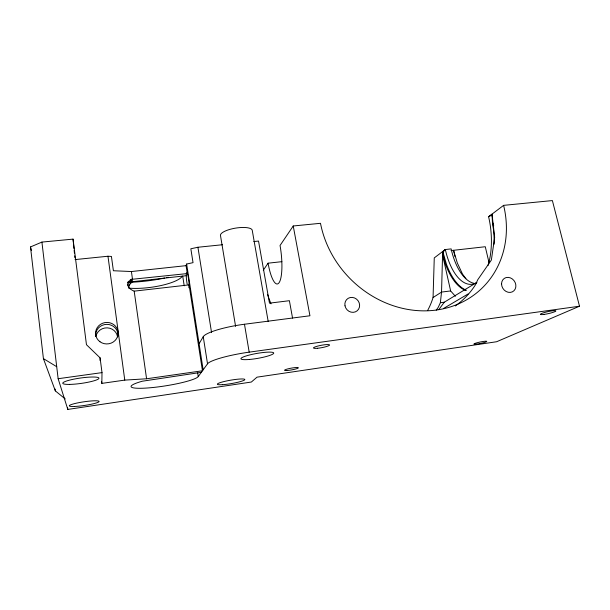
<?xml version="1.0" encoding="UTF-8"?>
<svg xmlns="http://www.w3.org/2000/svg" width="610" height="610" viewBox="0 0 610 610"><rect width="100%" height="100%" fill="white"/><g stroke="black" fill="none" stroke-linecap="round" stroke-linejoin="round"><path stroke-width="0.91" d="M100.078 360.579L100.086 357.849L86.46 344.703L73.04 239.12L41.915 242.086L30.5 246.936L43.417 358.619L55.342 390.903L65.262 398.955M188.825 287.767A7.77 1.067 83.2 0 0 189.07 285.747L189.054 284.13A7.77 1.067 83.2 0 0 187.407 273.562L132.5 279.25L129.114 281.263L127.917 283.055L127.696 285.015C128.458 288.118 131.356 290.07 134.185 291.145L189.062 284.885L202.459 370.781L146.575 378.779L124.775 380.106L101.832 383.385L102.007 372.618L100.086 357.849M475.937 283.597A50.691 24.301 85 0 1 451.125 248.888L445.33 249.543L442.662 251.526L441.541 292.083L440.367 302.712L438.331 307.127A85.552 77.668 46 0 1 436.257 310.162M427.625 310.513A82.106 75.038 46.1 0 0 433.062 297.535L434.267 257.893L442.662 251.526M128.847 286.929L129.526 284.809L132.134 281.698L132.088 278.907M187.056 272.83L187.247 273.219L186.065 265.655L186.629 264.031L193.034 262.658L190.838 248.781L197.922 247.248L222.543 244.732M199.081 343.735L203.244 336.674A35.807 6.542 -9.6 0 1 244.48 324.245L309.941 315.767L293.235 225.982L320.494 223.306A99.674 87.992 45.8 0 0 433.031 310.429A99.674 87.992 45.8 0 0 503.616 205.356L552.385 200.576L579.5 306.22L496.624 341.737L257.023 377.163L251.335 382.043L67.802 409.424L58.141 378.719L41.915 242.086M442.814 251.503L444.637 258.038L443.577 259.41L450.637 290.932L455.38 296.277M263.291 270.253L268.072 263.185L281.889 261.667M293.235 225.982L280.043 245.487A29.6 7.183 83.8 0 1 279.144 282.613A29.6 7.183 83.8 0 1 268.072 263.185M201.323 372.344L142.275 381.219A34.122 4.667 -9 0 0 149.267 387.846A34.122 4.667 -9 0 0 198.242 376.583L207.522 363.819A36.059 5.406 -9.7 0 1 249.185 352.153L579.5 306.22M438.803 309.621L444.293 302.202L476.379 282.674M443.577 259.41L442.883 251.983L445.33 249.543A50.805 23.988 84.9 0 0 476.898 282.537M442.829 251.823L445.33 249.543M488.015 265.548A50.805 23.988 84.9 0 0 488.587 216.702L503.616 205.356M494.146 244.206A57.782 27.236 84.9 0 0 493.566 230.016L492.476 223.504L493.04 223.092L492.026 214.148M433.062 297.535L441.541 292.083L450.637 290.932M492.034 214.529L488.587 216.702L492.064 214.735L492.636 218.197M443.866 308.294L468.061 293.982M58.141 378.719L102.007 372.618M440.367 302.712L444.293 302.202M127.414 282.27L186.286 275.69L186.279 274.973A7.77 1.067 83.2 0 1 186.507 272.914M130.616 279.464L132.5 279.25L131.409 271.534L113.391 270.741L111.432 256.444L107.962 256.238L75.06 259.593M451.019 250.58L485.278 246.73L488.968 262.369M131.409 271.534L186.065 265.655M130.182 279.914L132.05 279.715M128.298 281.385L132.08 280.974M128.176 283.04L130.998 282.735M127.642 285.015L129.526 284.809M253.798 241.545L258.533 241.064L269.475 303.155L289.392 300.7L292.548 318.092M43.417 358.619L56.715 366.702M465.918 278.717L462.433 273.943L457.325 263.002L453.55 250.298L455.014 256.734M444.637 258.038L446.459 264.275A57.759 27.29 84.9 0 0 466.116 290.124M30.5 246.936L31.453 250.573M493.696 225.837L493.04 223.092L494.657 237.404L491.363 260.051L477.729 279.776L475.556 284.618A95.03 84.668 45.9 0 1 455.312 305.961M268.202 321.508L252.212 230.145A16.112 4.849 -9.3 0 0 234.743 228.262A16.112 4.849 -9.3 0 0 220.538 235.841L235.605 326.449M244.48 324.245L249.185 352.153M442.883 251.983L444.011 259.09L445.552 264.382A57.782 27.236 84.9 0 0 466.07 290.573M197.922 247.248L211.548 332.496M203.244 336.674L207.522 363.819M186.629 264.031L203.153 369.828M182.756 276.452L184.205 285.808M197.663 372.84L198.242 376.583M134.185 291.145L146.575 378.779M107.962 256.238L124.775 380.106M101.596 381.563L101.832 383.385M67.58 407.564L67.802 409.424M55.121 389.02L55.342 390.903M73.04 239.12L73.962 248.422M74.145 250.291L74.42 253.081M74.694 255.872L74.877 257.733M492.064 214.735L492.476 223.504M186.286 275.69L186.294 276.582A7.77 1.067 83.2 0 0 187.201 284.237M168.329 277.26A58.682 16.096 -7.5 0 1 166.545 277.657M164.73 278.046A58.682 16.096 -7.5 0 1 131.028 282.247M182.337 276.101A33.23 8.57 -7.7 0 1 161.284 285.48A33.23 8.57 -7.7 0 1 128.603 288.111M95.709 336.392A11.178 10.645 -4.2 0 1 106.849 324.36A11.178 10.645 -4.2 0 1 117.875 336.346M95.983 336.034A10.972 10.461 -4.9 0 1 107.215 327.852A10.972 10.461 -4.9 0 1 117.547 336.88M271.061 303.833A61.793 15.029 83.8 0 1 267.554 294.31M99.979 341.752A11.293 10.751 -3.8 0 0 118.058 334.539A11.293 10.751 -3.8 0 0 102.564 323.269A11.293 10.751 -3.8 0 0 99.979 341.752M74.466 406.458A15.075 1.845 -8.4 0 0 98.866 401.837A15.075 1.845 -8.4 0 0 79.323 402.577A15.075 1.845 -8.4 0 0 74.466 406.458M69.654 384.407A18.27 2.714 -8 0 0 98.767 378.65A18.27 2.714 -8 0 0 74.153 379.092A18.27 2.714 -8 0 0 69.654 384.407M222.337 384.689A13.908 1.731 -9.7 0 0 244.625 379.893A13.908 1.731 -9.7 0 0 226.379 381.006A13.908 1.731 -9.7 0 0 222.337 384.689M249.391 359.465A16.638 2.501 -9.9 0 0 273.73 353.06A16.638 2.501 -9.9 0 0 248.872 355.157A16.638 2.501 -9.9 0 0 249.391 359.465M345.001 305.808A7.716 7.145 49.8 0 0 357.147 310.818A7.716 7.145 49.8 0 0 354.57 297.962A7.716 7.145 49.8 0 0 345.001 305.808M501.557 283.841A7.861 6.801 55.3 0 0 512.27 291.893A7.861 6.801 55.3 0 0 512.339 278.968A7.861 6.801 55.3 0 0 501.557 283.841M317.429 348.279A8.151 1.205 -10.6 0 0 329.552 345.031A8.151 1.205 -10.6 0 0 317.619 346.114A8.151 1.205 -10.6 0 0 317.429 348.279M286.692 370.529A7.038 0.9 -10.2 0 0 298.206 368.036A7.038 0.9 -10.2 0 0 289.506 368.493A7.038 0.9 -10.2 0 0 286.692 370.529M544.029 314.417A7.976 1.022 -12.6 0 0 555.862 310.955A7.976 1.022 -12.6 0 0 544.341 312.549A7.976 1.022 -12.6 0 0 544.029 314.417M476.013 344.192A6.634 0.747 -11.8 0 0 486.688 341.585A6.634 0.747 -11.8 0 0 478.301 342.431A6.634 0.747 -11.8 0 0 476.013 344.192"/></g></svg>
